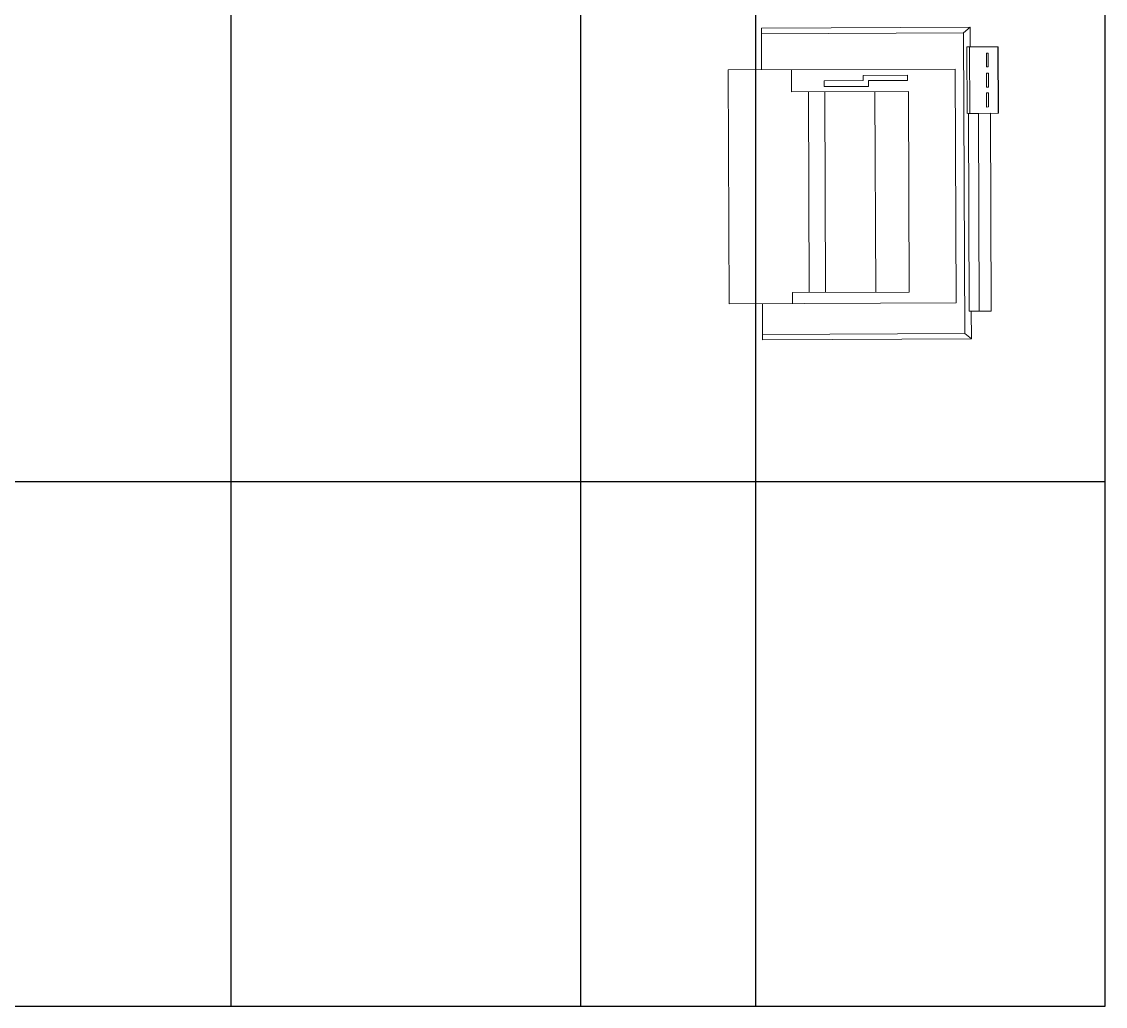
# Model space of a CAD drawing. Extents: x -12260 to 57327, y -29287 to 19916.
# Drawn here: x 38136 to 39376, y 5535 to 6661 of the extents above; entities that cross this region are included whole.
import ezdxf

# ---------------------------------------------------------------- set-up
doc = ezdxf.new("R2010")
doc.units = 0
doc.header["$LTSCALE"] = 0.25
doc.linetypes.add('DASHDOT', pattern=[25.4, 12.7, -6.35, 0, -6.35])
doc.layers.add('01-First Floor-FUR$0$FALSE CEILING', color=251, linetype='Continuous')
for name, color, linetype, lineweight in [('01-First Floor-FUR$0$LOADING', 253, 'Continuous', 5), ('01-First Floor-FUR$0$Walls', 251, 'Continuous', 5), ('E-LITE-CLNG-CNDT', 6, 'DASHDOT', 35)]:
    doc.layers.add(name, color=color, linetype=linetype, lineweight=lineweight)

# ---------------------------------------------------------------- blocks, each defined once
blk = doc.blocks.new('01-First Floor-FUR$0$ITPPLT2C-P')
at = {"color": 0}
for p, q in [((0.0229, 0.0318), (0.2618, 0.0318)), ((0.0304, 0.0256), (0.0229, 0.0318)), ((0.0229, 0), (0.0229, 0.0318)), ((0.0304, -0.3182), (0.0304, 0.0256)), ((0.0304, 0.0256), (0.2618, 0.0256)), ((0.2618, -0.0096), (0.2618, 0.0318)), ((0, 0), (0, -0.2262)), ((0.0252, 0), (0, 0)), ((0.0139, 0), (0.0139, -0.2262)), ((0.0252, 0), (0.0139, 0)), ((0.0252, -0.2262), (0.0252, 0)), ((0.0401, -0.2769), (0.0401, -0.0096)), ((0.3, -0.0096), (0.0401, -0.0096)), ((0.2274, -0.0222), (0.2274, -0.0096)), ((0.3, -0.2769), (0.3, -0.0096)), ((0.0939, -0.2515), (0.0939, -0.0222)), ((0.0939, -0.0222), (0.2274, -0.0222)), ((0.1321, -0.2515), (0.1321, -0.0222)), ((0.1894, -0.2515), (0.1894, -0.0222)), ((0.2082, -0.2515), (0.2082, -0.0222)), ((-0.0091, -0.2262), (0.0267, -0.2262)), ((-0.0091, -0.3023), (-0.0091, -0.2262)), ((-0.0087, -0.2262), (0.0236, -0.2262)), ((-0.0087, -0.3023), (-0.0087, -0.2262)), ((0, -0.2262), (0.0252, -0.2262)), ((0.0023, -0.2495), (0.0023, -0.2334)), ((0.0023, -0.2334), (0.0045, -0.2334)), ((0.0045, -0.2334), (0.0045, -0.2495)), ((0.0139, -0.2262), (0.0252, -0.2262)), ((0.0236, -0.2262), (0.0236, -0.3023)), ((0.0267, -0.2262), (0.0267, -0.3023)), ((0.0045, -0.2495), (0.0023, -0.2495)), ((0.0023, -0.2721), (0.0023, -0.2562)), ((0.0023, -0.2562), (0.0045, -0.2562)), ((0.0045, -0.2562), (0.0045, -0.2721)), ((0.2274, -0.2515), (0.0939, -0.2515)), ((0.1395, -0.2575), (0.19, -0.2575)), ((0.1395, -0.2641), (0.1395, -0.2575)), ((0.19, -0.2575), (0.19, -0.2641)), ((0.2274, -0.2769), (0.2274, -0.2515)), ((0.0045, -0.2721), (0.0023, -0.2721)), ((0.0947, -0.2701), (0.0947, -0.2641)), ((0.0947, -0.2641), (0.1395, -0.2641)), ((0.1457, -0.2701), (0.0947, -0.2701)), ((0.19, -0.2641), (0.1457, -0.2641)), ((0.1457, -0.2641), (0.1457, -0.2701)), ((0.0023, -0.295), (0.0023, -0.2793)), ((0.0023, -0.2793), (0.0045, -0.2793)), ((0.0045, -0.2793), (0.0045, -0.295)), ((0.3, -0.2769), (0.0401, -0.2769)), ((0.2618, -0.2769), (0.2618, -0.3246)), ((0.0045, -0.295), (0.0023, -0.295)), ((0.0267, -0.3023), (-0.0091, -0.3023)), ((0.0236, -0.3023), (-0.0087, -0.3023)), ((0.0229, -0.3246), (0.0229, -0.3023)), ((0.0304, -0.3182), (0.0229, -0.3246)), ((0.0304, -0.3182), (0.2618, -0.3182)), ((0.0229, -0.3246), (0.2618, -0.3246))]:
    blk.add_line(p, q, dxfattribs=at)
blk = doc.blocks.new('01-First Floor-FUR')
at = {"layer": '01-First Floor-FUR$0$FALSE CEILING', "linetype": 'Continuous'}
for p, q in [((38376, 5535), (38376, 8610)), ((38976, 5535), (38976, 8610)), ((35376, 6135), (39376, 6135))]:
    blk.add_line(p, q, dxfattribs=at)
at = {"layer": '01-First Floor-FUR$0$FALSE CEILING'}
for p, q in [((39376, 5535, -0.1), (39376, 8610, -0.1)), ((38776, 5535, -0.1), (38776, 8010, -0.1))]:
    blk.add_line(p, q, dxfattribs=at)
blk.add_lwpolyline([(39376, 8610), (35376, 8610), (35376, 5535), (39376, 5535)], close=True, dxfattribs=at)
at = {"layer": '01-First Floor-FUR$0$LOADING'}
for p, q in [((39376, 5535, -0.1), (39376, 8610, -0.1)), ((38776, 5535, -0.1), (38776, 8010, -0.1))]:
    blk.add_line(p, q, dxfattribs=at)
at = {"layer": '01-First Floor-FUR$0$Walls'}
for q in [(39376, 8610), (35376, 5535)]:
    blk.add_line((39376, 5535), q, dxfattribs=at)
at = {"layer": '01-First Floor-FUR$0$LOADING', "extrusion": (-1.23702e-08, 3.1951e-06, -1), "xscale": -1000.000000000004, "yscale": 1000.000000000008, "zscale": 1000.000000000007, "rotation": 179.7781739466546}
blk.add_blockref('01-First Floor-FUR$0$ITPPLT2C-P', (-39245.5, 6330, 0.1), dxfattribs=at)

msp = doc.modelspace()

# ---------------------------------------------------------------- block references
at = {"layer": 'E-LITE-CLNG-CNDT'}
msp.add_blockref('01-First Floor-FUR', (0, 0), dxfattribs=at)

doc.saveas('drawing.dxf')
